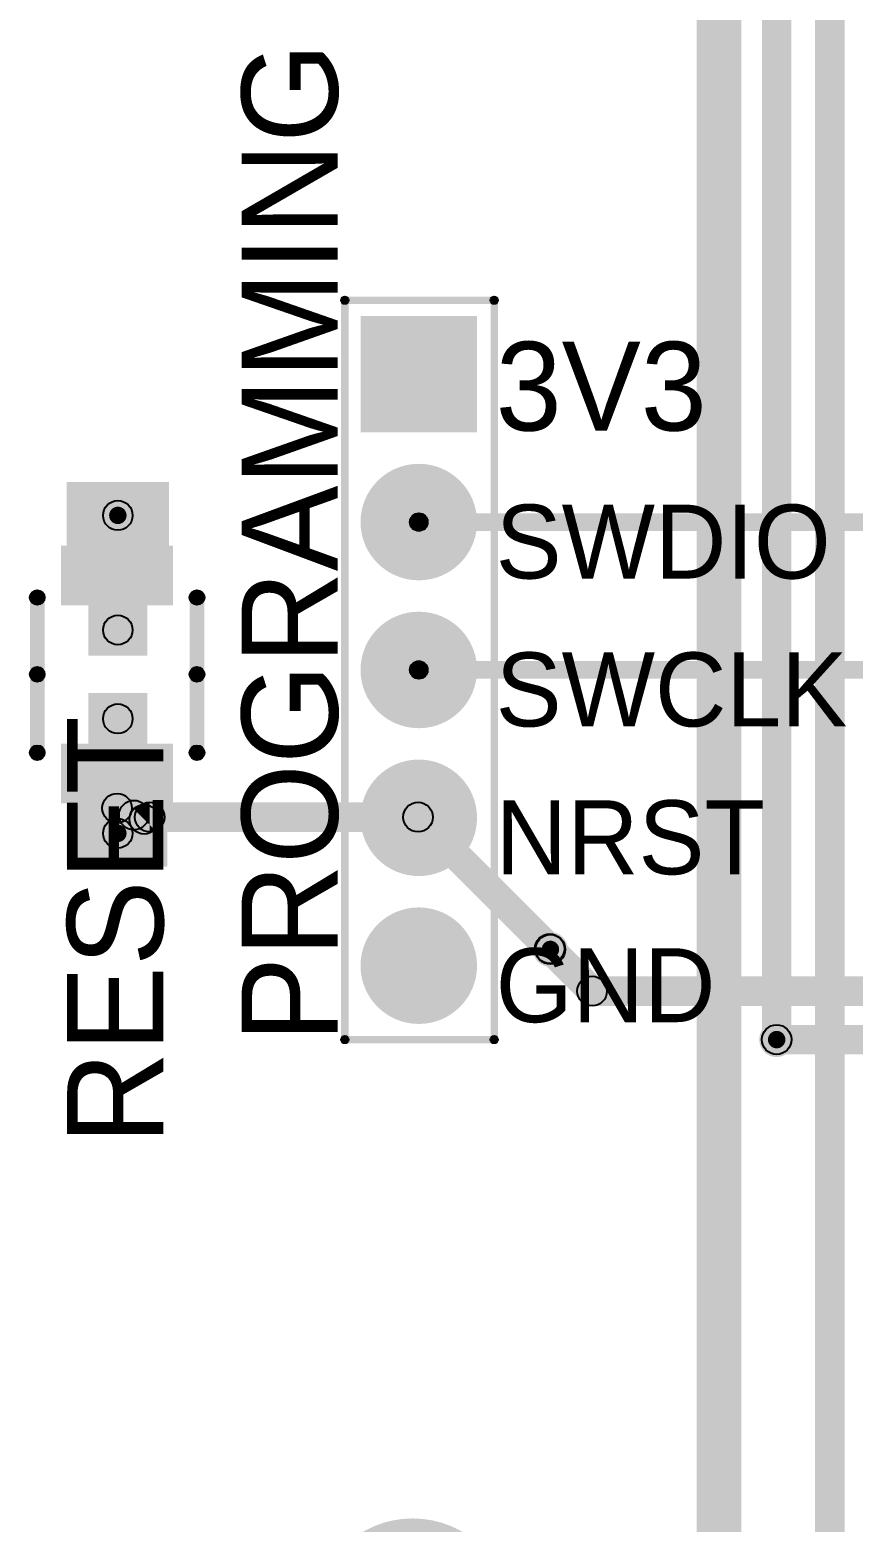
# Model space of a CAD drawing. Header units: millimetres. Extents: x -1.37 to 1.18, y -0.07 to 2.63.
# Drawn here: x -1.367 to -0.81, y 0.704 to 1.713 of the extents above; entities that cross this region are included whole.
import ezdxf

# ---------------------------------------------------------------- set-up
doc = ezdxf.new("R2010")
doc.units = ezdxf.units.MM
doc.header["$MEASUREMENT"] = 0
for name, color, linetype in [('BottomLayer', 5, 'Continuous'), ('BottomPaste', 16, 'Continuous'), ('BottomSolder', 6, 'Continuous'), ('PadHoleLayer', 156, 'Continuous'), ('TopLayer', 1, 'Continuous'), ('TopOverlay', 2, 'Continuous'), ('TopPaste', 8, 'Continuous'), ('TopSolder', 216, 'Continuous'), ('ViaHoleLayer', 16, 'Continuous')]:
    doc.layers.add(name, color=color, linetype=linetype)

# ---------------------------------------------------------------- blocks, each defined once
blk = doc.blocks.new('SMC_1_05_1_GT_66')
at = {"layer": 'BottomLayer'}
blk.add_hatch(color=5, dxfattribs=at).paths.add_polyline_path([(-0.2354, 0.0354), (-0.1646, 0.0354), (-0.1646, -0.0354), (-0.2354, -0.0354)])
h = blk.add_hatch(color=5, dxfattribs=at)
edge = h.paths.add_edge_path()
edge.add_arc((-0.1, 0), 0.0354, 0, 360)
h = blk.add_hatch(color=5, dxfattribs=at)
edge = h.paths.add_edge_path()
edge.add_arc((0, 0), 0.0354, 0, 360)
h = blk.add_hatch(color=5, dxfattribs=at)
edge = h.paths.add_edge_path()
edge.add_arc((0.1, 0), 0.0354, 0, 360)
h = blk.add_hatch(color=5, dxfattribs=at)
edge = h.paths.add_edge_path()
edge.add_arc((0.2, 0), 0.0354, 0, 360)
at = {"layer": 'BottomSolder'}
blk.add_hatch(color=6, dxfattribs=at).paths.add_polyline_path([(-0.2394, 0.0394), (-0.1606, 0.0394), (-0.1606, -0.0394), (-0.2394, -0.0394)])
h = blk.add_hatch(color=6, dxfattribs=at)
edge = h.paths.add_edge_path()
edge.add_arc((-0.1, 0), 0.0394, 0, 360)
h = blk.add_hatch(color=6, dxfattribs=at)
edge = h.paths.add_edge_path()
edge.add_arc((0, 0), 0.0394, 0, 360)
h = blk.add_hatch(color=6, dxfattribs=at)
edge = h.paths.add_edge_path()
edge.add_arc((0.1, 0), 0.0394, 0, 360)
h = blk.add_hatch(color=6, dxfattribs=at)
edge = h.paths.add_edge_path()
edge.add_arc((0.2, 0), 0.0394, 0, 360)
at = {"layer": 'PadHoleLayer'}
h = blk.add_hatch(color=156, dxfattribs=at)
edge = h.paths.add_edge_path()
edge.add_arc((-0.2, 0), 0.0177, 0, 360)
h = blk.add_hatch(color=156, dxfattribs=at)
edge = h.paths.add_edge_path()
edge.add_arc((-0.1, 0), 0.0177, 0, 360)
h = blk.add_hatch(color=156, dxfattribs=at)
edge = h.paths.add_edge_path()
edge.add_arc((0, 0), 0.0177, 0, 360)
h = blk.add_hatch(color=156, dxfattribs=at)
edge = h.paths.add_edge_path()
edge.add_arc((0.1, 0), 0.0177, 0, 360)
h = blk.add_hatch(color=156, dxfattribs=at)
edge = h.paths.add_edge_path()
edge.add_arc((0.2, 0), 0.0177, 0, 360)
at = {"layer": 'TopLayer'}
blk.add_hatch(color=1, dxfattribs=at).paths.add_polyline_path([(-0.2354, 0.0354), (-0.1646, 0.0354), (-0.1646, -0.0354), (-0.2354, -0.0354)])
h = blk.add_hatch(color=1, dxfattribs=at)
edge = h.paths.add_edge_path()
edge.add_arc((-0.1, 0), 0.0354, 0, 360)
h = blk.add_hatch(color=1, dxfattribs=at)
edge = h.paths.add_edge_path()
edge.add_arc((0, 0), 0.0354, 0, 360)
h = blk.add_hatch(color=1, dxfattribs=at)
edge = h.paths.add_edge_path()
edge.add_arc((0.1, 0), 0.0354, 0, 360)
h = blk.add_hatch(color=1, dxfattribs=at)
edge = h.paths.add_edge_path()
edge.add_arc((0.2, 0), 0.0354, 0, 360)
at = {"layer": 'TopOverlay'}
h = blk.add_hatch(color=2, dxfattribs=at)
edge = h.paths.add_edge_path()
edge.add_arc((-0.25, 0.051), 0.0025, 0, 360)
h = blk.add_hatch(color=2, dxfattribs=at)
edge = h.paths.add_edge_path()
edge.add_arc((-0.25, 0.051), 0.0025, 0, 360)
for points in [[(-0.2475, -0.05), (-0.2525, -0.05), (-0.2525, 0.051), (-0.2475, 0.051)], [(0.25, 0.0535), (0.25, 0.0485), (-0.25, 0.0485), (-0.25, 0.0535)], [(0.2525, -0.05), (0.2475, -0.05), (0.2475, 0.051), (0.2525, 0.051)], [(0.25, -0.0475), (0.25, -0.0525), (-0.25, -0.0525), (-0.25, -0.0475)]]:
    blk.add_hatch(color=2, dxfattribs=at).paths.add_polyline_path(points)
h = blk.add_hatch(color=2, dxfattribs=at)
edge = h.paths.add_edge_path()
edge.add_arc((0.25, 0.051), 0.0025, 0, 360)
h = blk.add_hatch(color=2, dxfattribs=at)
edge = h.paths.add_edge_path()
edge.add_arc((0.25, 0.051), 0.0025, 0, 360)
h = blk.add_hatch(color=2, dxfattribs=at)
edge = h.paths.add_edge_path()
edge.add_arc((-0.25, -0.05), 0.0025, 0, 360)
h = blk.add_hatch(color=2, dxfattribs=at)
edge = h.paths.add_edge_path()
edge.add_arc((-0.25, -0.05), 0.0025, 0, 360)
h = blk.add_hatch(color=2, dxfattribs=at)
edge = h.paths.add_edge_path()
edge.add_arc((0.25, -0.05), 0.0025, 0, 360)
h = blk.add_hatch(color=2, dxfattribs=at)
edge = h.paths.add_edge_path()
edge.add_arc((0.25, -0.05), 0.0025, 0, 360)
at = {"layer": 'TopSolder'}
blk.add_hatch(color=216, dxfattribs=at).paths.add_polyline_path([(-0.2394, 0.0394), (-0.1606, 0.0394), (-0.1606, -0.0394), (-0.2394, -0.0394)])
h = blk.add_hatch(color=216, dxfattribs=at)
edge = h.paths.add_edge_path()
edge.add_arc((-0.1, 0), 0.0394, 0, 360)
h = blk.add_hatch(color=216, dxfattribs=at)
edge = h.paths.add_edge_path()
edge.add_arc((0, 0), 0.0394, 0, 360)
h = blk.add_hatch(color=216, dxfattribs=at)
edge = h.paths.add_edge_path()
edge.add_arc((0.1, 0), 0.0394, 0, 360)
h = blk.add_hatch(color=216, dxfattribs=at)
edge = h.paths.add_edge_path()
edge.add_arc((0.2, 0), 0.0394, 0, 360)
at = {"layer": 'TopOverlay'}
for centre in [(-0.25, 0.051), (-0.25, 0.051), (0.25, 0.051), (0.25, 0.051), (-0.25, -0.05), (-0.25, -0.05), (0.25, -0.05), (0.25, -0.05)]:
    blk.add_circle(centre, 0.0025, dxfattribs=at)
blk = doc.blocks.new('B3U_1000P_67')
at = {"layer": 'TopLayer'}
for points in [[(-0.0831, 0.0339), (-0.0508, 0.0339), (-0.0508, -0.0339), (-0.0831, -0.0339)], [(0.0508, 0.0339), (0.0831, 0.0339), (0.0831, -0.0339), (0.0508, -0.0339)]]:
    blk.add_hatch(color=1, dxfattribs=at).paths.add_polyline_path(points)
at = {"layer": 'TopOverlay'}
h = blk.add_hatch(color=2, dxfattribs=at)
edge = h.paths.add_edge_path()
edge.add_arc((-0.053, 0.054), 0.005, 0, 360)
for points in [[(-0.053, 0.049), (-0.053, 0.059), (0, 0.059), (0, 0.049)], [(0, 0.049), (0, 0.059), (0.052, 0.059), (0.052, 0.049)], [(-0.053, -0.059), (-0.053, -0.049), (0, -0.049), (0, -0.059)], [(0, -0.059), (0, -0.049), (0.052, -0.049), (0.052, -0.059)]]:
    blk.add_hatch(color=2, dxfattribs=at).paths.add_polyline_path(points)
h = blk.add_hatch(color=2, dxfattribs=at)
edge = h.paths.add_edge_path()
edge.add_arc((0, 0.054), 0.005, 0, 360)
h = blk.add_hatch(color=2, dxfattribs=at)
edge = h.paths.add_edge_path()
edge.add_arc((0, 0.054), 0.005, 0, 360)
h = blk.add_hatch(color=2, dxfattribs=at)
edge = h.paths.add_edge_path()
edge.add_arc((0.052, 0.054), 0.005, 0, 360)
h = blk.add_hatch(color=2, dxfattribs=at)
edge = h.paths.add_edge_path()
edge.add_arc((-0.053, -0.054), 0.005, 0, 360)
h = blk.add_hatch(color=2, dxfattribs=at)
edge = h.paths.add_edge_path()
edge.add_arc((0, -0.054), 0.005, 0, 360)
h = blk.add_hatch(color=2, dxfattribs=at)
edge = h.paths.add_edge_path()
edge.add_arc((0, -0.054), 0.005, 0, 360)
h = blk.add_hatch(color=2, dxfattribs=at)
edge = h.paths.add_edge_path()
edge.add_arc((0.052, -0.054), 0.005, 0, 360)
at = {"layer": 'TopPaste'}
for points in [[(-0.0831, 0.0339), (-0.0508, 0.0339), (-0.0508, -0.0339), (-0.0831, -0.0339)], [(0.0508, 0.0339), (0.0831, 0.0339), (0.0831, -0.0339), (0.0508, -0.0339)]]:
    blk.add_hatch(color=8, dxfattribs=at).paths.add_polyline_path(points)
at = {"layer": 'TopSolder'}
for points in [[(-0.0871, 0.0379), (-0.0468, 0.0379), (-0.0468, -0.0379), (-0.0871, -0.0379)], [(0.0468, 0.0379), (0.0871, 0.0379), (0.0871, -0.0379), (0.0468, -0.0379)]]:
    blk.add_hatch(color=216, dxfattribs=at).paths.add_polyline_path(points)
at = {"layer": 'TopOverlay'}
for centre in [(-0.053, 0.054), (0, 0.054), (0, 0.054), (0.052, 0.054), (-0.053, -0.054), (0, -0.054), (0, -0.054), (0.052, -0.054)]:
    blk.add_circle(centre, 0.005, dxfattribs=at)
blk = doc.blocks.new('C__0603_B_100')
at = {"layer": 'BottomLayer'}
for points in [[(-0.045, -0.0175), (-0.045, 0.0175), (-0.015, 0.0175), (-0.015, -0.0175)], [(0.015, -0.0175), (0.015, 0.0175), (0.045, 0.0175), (0.045, -0.0175)]]:
    blk.add_hatch(color=5, dxfattribs=at).paths.add_polyline_path(points)
at = {"layer": 'BottomPaste'}
for points in [[(-0.045, -0.0175), (-0.045, 0.0175), (-0.015, 0.0175), (-0.015, -0.0175)], [(0.015, -0.0175), (0.015, 0.0175), (0.045, 0.0175), (0.045, -0.0175)]]:
    blk.add_hatch(color=16, dxfattribs=at).paths.add_polyline_path(points)
at = {"layer": 'BottomSolder'}
for points in [[(-0.0474, -0.0199), (-0.0474, 0.0199), (-0.0126, 0.0199), (-0.0126, -0.0199)], [(0.0126, -0.0199), (0.0126, 0.0199), (0.0474, 0.0199), (0.0474, -0.0199)]]:
    blk.add_hatch(color=6, dxfattribs=at).paths.add_polyline_path(points)

msp = doc.modelspace()

# ---------------------------------------------------------------- hatches: boundary and pattern name
at = {"layer": 'BottomLayer'}
h = msp.add_hatch(color=5, dxfattribs=at)
edge = h.paths.add_edge_path()
edge.add_arc((-1.3075, 1.385), 0.0118, 0, 360)
h = msp.add_hatch(color=5, dxfattribs=at)
edge = h.paths.add_edge_path()
edge.add_arc((-1.3075, 1.385), 0.01, 0, 360)
for points in [[(-1.2975, 1.3075), (-1.3175, 1.3075), (-1.3175, 1.385), (-1.2975, 1.385)], [(-1.104, 1.3745), (-1.104, 1.3865), (-0.7325, 1.3865), (-0.7325, 1.3745)], [(-1.104, 1.2745), (-1.104, 1.2865), (-0.7885, 1.2865), (-0.7885, 1.2745)], [(-1.2975, 1.17), (-1.3175, 1.17), (-1.3175, 1.2475), (-1.2975, 1.2475)], [(-1.0221, 1.0845), (-1.0079, 1.0986), (-0.9797, 1.0704), (-0.9939, 1.0563)], [(-0.9868, 1.0533), (-0.9868, 1.0733), (-0.2931, 1.0733), (-0.2931, 1.0533)], [(-0.862, 1.0205), (-0.862, 1.0405), (-0.432, 1.0405), (-0.432, 1.0205)]]:
    msp.add_hatch(color=5, dxfattribs=at).paths.add_polyline_path(points)
h = msp.add_hatch(color=5, dxfattribs=at)
edge = h.paths.add_edge_path()
edge.add_arc((-1.104, 1.3805), 0.006, 0, 360)
h = msp.add_hatch(color=5, dxfattribs=at)
edge = h.paths.add_edge_path()
edge.add_arc((-1.3075, 1.3075), 0.01, 0, 360)
h = msp.add_hatch(color=5, dxfattribs=at)
edge = h.paths.add_edge_path()
edge.add_arc((-1.104, 1.2805), 0.006, 0, 360)
h = msp.add_hatch(color=5, dxfattribs=at)
edge = h.paths.add_edge_path()
edge.add_arc((-1.3075, 1.2475), 0.01, 0, 360)
h = msp.add_hatch(color=5, dxfattribs=at)
edge = h.paths.add_edge_path()
edge.add_arc((-1.3075, 1.17), 0.0118, 0, 360)
h = msp.add_hatch(color=5, dxfattribs=at)
edge = h.paths.add_edge_path()
edge.add_arc((-1.3075, 1.17), 0.01, 0, 360)
h = msp.add_hatch(color=5, dxfattribs=at)
edge = h.paths.add_edge_path()
edge.add_arc((-1.015, 1.0915), 0.0118, 0, 360)
h = msp.add_hatch(color=5, dxfattribs=at)
edge = h.paths.add_edge_path()
edge.add_arc((-1.015, 1.0915), 0.01, 0, 360)
h = msp.add_hatch(color=5, dxfattribs=at)
edge = h.paths.add_edge_path()
edge.add_arc((-0.9868, 1.0633), 0.01, 0, 360)
h = msp.add_hatch(color=5, dxfattribs=at)
edge = h.paths.add_edge_path()
edge.add_arc((-0.9868, 1.0633), 0.01, 0, 360)
h = msp.add_hatch(color=5, dxfattribs=at)
edge = h.paths.add_edge_path()
edge.add_arc((-0.862, 1.0305), 0.0118, 0, 360)
h = msp.add_hatch(color=5, dxfattribs=at)
edge = h.paths.add_edge_path()
edge.add_arc((-0.862, 1.0305), 0.01, 0, 360)
at = {"layer": 'PadHoleLayer'}
h = msp.add_hatch(color=156, dxfattribs=at)
edge = h.paths.add_edge_path()
edge.add_arc((-1.1081, 0.6398), 0.0669, 0, 360)
at = {"layer": 'TopLayer'}
for points in [[(-0.916, 2.006), (-0.886, 2.006), (-0.886, 0.43), (-0.916, 0.43)], [(-0.852, 1.0305), (-0.872, 1.0305), (-0.872, 1.897), (-0.852, 1.897)], [(-0.816, 0.5455), (-0.836, 0.5455), (-0.836, 1.882), (-0.816, 1.882)], [(-1.273, 1.4075), (-1.342, 1.4075), (-1.342, 1.3285), (-1.273, 1.3285)], [(-1.342, 1.1475), (-1.274, 1.1475), (-1.274, 1.2265), (-1.342, 1.2265)], [(-1.3118, 1.1778), (-1.3042, 1.1963), (-1.2929, 1.1916), (-1.3005, 1.1731)], [(-1.3005, 1.1731), (-1.2929, 1.1916), (-1.2859, 1.1887), (-1.2936, 1.1702)], [(-1.286, 1.171), (-1.286, 1.191), (-1.1045, 1.191), (-1.1045, 1.171)], [(-1.1115, 1.1739), (-1.0974, 1.1881), (-1.0084, 1.0991), (-1.0226, 1.085)]]:
    msp.add_hatch(color=1, dxfattribs=at).paths.add_polyline_path(points)
h = msp.add_hatch(color=1, dxfattribs=at)
edge = h.paths.add_edge_path()
edge.add_arc((-1.3075, 1.385), 0.0118, 0, 360)
h = msp.add_hatch(color=1, dxfattribs=at)
edge = h.paths.add_edge_path()
edge.add_arc((-1.308, 1.187), 0.01, 0, 360)
h = msp.add_hatch(color=1, dxfattribs=at)
edge = h.paths.add_edge_path()
edge.add_arc((-1.2967, 1.1823), 0.01, 0, 360)
h = msp.add_hatch(color=1, dxfattribs=at)
edge = h.paths.add_edge_path()
edge.add_arc((-1.2967, 1.1823), 0.01, 0, 360)
h = msp.add_hatch(color=1, dxfattribs=at)
edge = h.paths.add_edge_path()
edge.add_arc((-1.286, 1.181), 0.01, 0, 360)
h = msp.add_hatch(color=1, dxfattribs=at)
edge = h.paths.add_edge_path()
edge.add_arc((-1.286, 1.181), 0.01, 0, 360)
h = msp.add_hatch(color=1, dxfattribs=at)
edge = h.paths.add_edge_path()
edge.add_arc((-1.1045, 1.181), 0.01, 0, 360)
h = msp.add_hatch(color=1, dxfattribs=at)
edge = h.paths.add_edge_path()
edge.add_arc((-1.1045, 1.181), 0.01, 0, 360)
h = msp.add_hatch(color=1, dxfattribs=at)
edge = h.paths.add_edge_path()
edge.add_arc((-1.3075, 1.17), 0.0118, 0, 360)
h = msp.add_hatch(color=1, dxfattribs=at)
edge = h.paths.add_edge_path()
edge.add_arc((-1.2897, 1.1795), 0.01, 0, 360)
h = msp.add_hatch(color=1, dxfattribs=at)
edge = h.paths.add_edge_path()
edge.add_arc((-1.2897, 1.1795), 0.01, 0, 360)
h = msp.add_hatch(color=1, dxfattribs=at)
edge = h.paths.add_edge_path()
edge.add_arc((-1.015, 1.0915), 0.0118, 0, 360)
h = msp.add_hatch(color=1, dxfattribs=at)
edge = h.paths.add_edge_path()
edge.add_arc((-1.0155, 1.092), 0.01, 0, 360)
h = msp.add_hatch(color=1, dxfattribs=at)
edge = h.paths.add_edge_path()
edge.add_arc((-0.862, 1.0305), 0.0118, 0, 360)
h = msp.add_hatch(color=1, dxfattribs=at)
edge = h.paths.add_edge_path()
edge.add_arc((-0.862, 1.0305), 0.01, 0, 360)
at = {"layer": 'ViaHoleLayer'}
h = msp.add_hatch(color=16, dxfattribs=at)
edge = h.paths.add_edge_path()
edge.add_arc((-1.3075, 1.385), 0.00591, 0, 360)
h = msp.add_hatch(color=16, dxfattribs=at)
edge = h.paths.add_edge_path()
edge.add_arc((-1.3075, 1.17), 0.00591, 0, 360)
h = msp.add_hatch(color=16, dxfattribs=at)
edge = h.paths.add_edge_path()
edge.add_arc((-1.015, 1.0915), 0.00591, 0, 360)
h = msp.add_hatch(color=16, dxfattribs=at)
edge = h.paths.add_edge_path()
edge.add_arc((-0.862, 1.0305), 0.00591, 0, 360)

# ---------------------------------------------------------------- linework, layer by layer
at = {"layer": 'BottomLayer'}
for centre, radius in [((-1.3075, 1.385), 0.01), ((-1.104, 1.3805), 0.006), ((-1.3075, 1.3075), 0.01), ((-1.104, 1.2805), 0.006), ((-1.3075, 1.2475), 0.01), ((-1.3075, 1.17), 0.01), ((-1.015, 1.0915), 0.01), ((-0.9868, 1.0633), 0.01), ((-0.9868, 1.0633), 0.01), ((-0.862, 1.0305), 0.01)]:
    msp.add_circle(centre, radius, dxfattribs=at)
at = {"layer": 'TopLayer', "const_width": 0.02}
msp.add_lwpolyline([(-1.2897, 1.1795, -0.198912), (-1.286, 1.181)], format="xyb", dxfattribs=at)
at = {"layer": 'TopLayer'}
for centre in [(-1.308, 1.187), (-1.2967, 1.1823), (-1.2967, 1.1823), (-1.286, 1.181), (-1.286, 1.181), (-1.1045, 1.181), (-1.1045, 1.181), (-1.2897, 1.1795), (-1.2897, 1.1795), (-1.0155, 1.092), (-0.862, 1.0305)]:
    msp.add_circle(centre, 0.01, dxfattribs=at)

# ---------------------------------------------------------------- block references
for name, p, rotation in [('SMC_1_05_1_GT_66', (-1.104, 1.2805), 270), ('B3U_1000P_67', (-1.308, 1.2775), 90), ('C__0603_B_100', (-1.3075, 1.2775), 90)]:
    msp.add_blockref(name, p, dxfattribs=dict(rotation=rotation))

# ---------------------------------------------------------------- texts
at = {"layer": 'TopOverlay'}
for s, height, rotation, p in [('PROGRAMMING', 0.065, 90, (-1.1588, 1.0285)), ('3V3', 0.06, 360, (-1.052, 1.4424)), ('SWDIO', 0.05, 360, (-1.052, 1.3423)), ('SWCLK', 0.05, 360, (-1.052, 1.2423)), ('RESET', 0.065, 90, (-1.2768, 0.9595)), ('NRST', 0.05, 360, (-1.052, 1.1423)), ('GND', 0.05, 360, (-1.052, 1.0423))]:
    msp.add_text(s, height=height, rotation=rotation, dxfattribs=at).set_placement(p)

doc.saveas('drawing.dxf')
